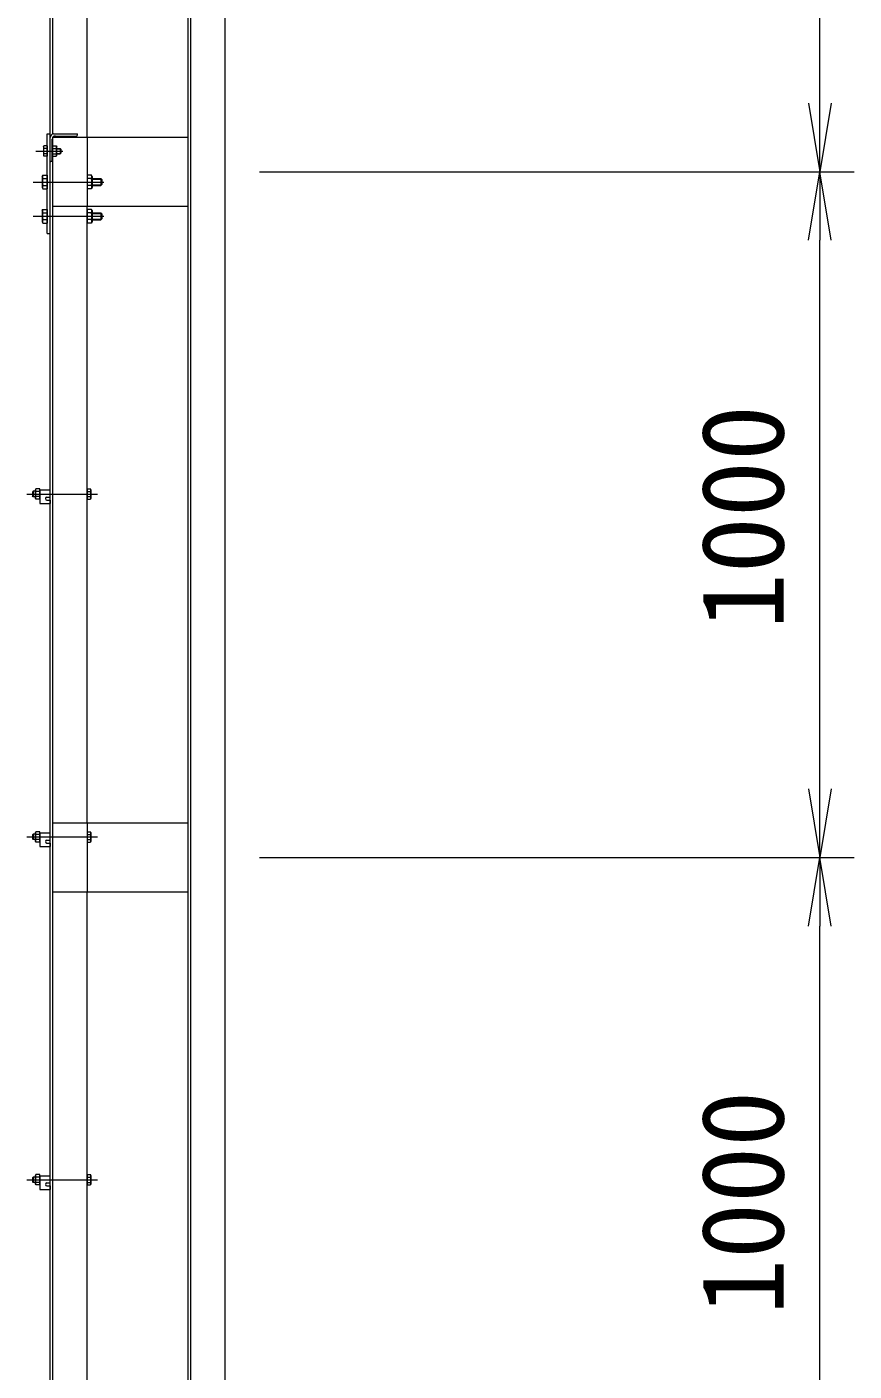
# Model space of a CAD drawing. Units: millimetres, scale not verified. Extents: x -10500 to 10500, y -7425 to 7425.
# Drawn here: x -1417 to -211, y -2597 to -637 of the extents above; entities that cross this region are included whole.
import ezdxf
from ezdxf.enums import TextEntityAlignment as Align

# ---------------------------------------------------------------- set-up
doc = ezdxf.new("R2010")
doc.units = ezdxf.units.MM
doc.header["$LTSCALE"] = 50
doc.linetypes.add('DASHED', pattern=[7.5, 6, -1.5])
doc.linetypes.add('USER1', pattern=[50.8, 31.75, -6.35, 6.35, -6.35])
for name, color, linetype, lineweight in [('0-0_D-STR3', 3, 'Continuous', 13), ('0-1_D-STR1', 1, 'Continuous', 18), ('0-2_D-BMK', 2, 'USER1', 13), ('0-6_D-STR-DIM', 7, 'Continuous', 9), ('0-7_0', 7, 'Continuous', 9)]:
    doc.layers.add(name, color=color, linetype=linetype, lineweight=lineweight)
doc.styles.add('ＭＳ ゴシック', font='')
doc.styles.get('ＭＳ ゴシック').set_extended_font_data('MS Gothic')

# ---------------------------------------------------------------- blocks, each defined once
blk = doc.blocks.new('_Open')
at = {"layer": '0-7_0'}
blk.add_line((-50, 8.33), (0, 0), dxfattribs=at)
blk.add_lwpolyline([(-50, -8.33), (0, 0), (-50, 0)], dxfattribs=at)

msp = doc.modelspace()

# ---------------------------------------------------------------- linework, layer by layer
at = {"layer": '0-0_D-STR3'}
for p, q in [((-1387.29, -937.93), (-1387.29, -792.93)), ((-1387.29, -792.93), (-1382.79, -792.93)), ((-1392.59, -811.63), (-1391.9, -810.42)), ((-1392.59, -811.63), (-1392.59, -824.23)), ((-1387.29, -810.42), (-1391.9, -810.42)), ((-1387.29, -814.18), (-1391.9, -814.18)), ((-1387.29, -821.68), (-1391.9, -821.68)), ((-1387.29, -810.42), (-1387.29, -825.44)), ((-1379.79, -810.42), (-1374.02, -810.42)), ((-1379.79, -825.44), (-1379.79, -810.42)), ((-1379.79, -814.18), (-1374.02, -814.18)), ((-1379.79, -821.68), (-1374.02, -821.68)), ((-1374.02, -810.42), (-1373.29, -811.68)), ((-1373.29, -824.18), (-1373.29, -811.68)), ((-1373.29, -813.93), (-1368.49, -813.93)), ((-1373.29, -814.68), (-1367.74, -814.68)), ((-1373.29, -821.18), (-1367.74, -821.18)), ((-1373.29, -821.93), (-1368.49, -821.93)), ((-1368.49, -813.93), (-1367.29, -815.13)), ((-1368.49, -813.93), (-1368.49, -821.93)), ((-1368.49, -821.93), (-1367.29, -820.73)), ((-1367.29, -815.13), (-1367.29, -820.73)), ((-1392.59, -824.23), (-1391.9, -825.44)), ((-1387.29, -825.44), (-1391.9, -825.44)), ((-1379.79, -825.44), (-1374.02, -825.44)), ((-1374.02, -825.44), (-1373.29, -824.18)), ((-1394.29, -854.68), (-1393.39, -853.12)), ((-1394.29, -854.68), (-1394.29, -871.18)), ((-1393.39, -853.12), (-1387.29, -853.12)), ((-1393.39, -858.02), (-1387.29, -858.02)), ((-1387.29, -853.12), (-1387.29, -872.75)), ((-1394.29, -871.18), (-1393.39, -872.75)), ((-1393.39, -867.84), (-1387.29, -867.84)), ((-1393.39, -872.75), (-1387.29, -872.75)), ((-1394.29, -904.68), (-1393.39, -903.12)), ((-1394.29, -904.68), (-1394.29, -921.18)), ((-1394.29, -921.18), (-1393.39, -922.75)), ((-1393.39, -903.12), (-1387.29, -903.12)), ((-1393.39, -908.02), (-1387.29, -908.02)), ((-1393.39, -917.84), (-1387.29, -917.84)), ((-1387.29, -903.12), (-1387.29, -922.75)), ((-1393.39, -922.75), (-1387.29, -922.75)), ((-1387.29, -937.93), (-1382.79, -937.93)), ((-1403.57, -1310.42), (-1404.29, -1311.68)), ((-1404.29, -1324.18), (-1404.29, -1311.68)), ((-1397.79, -1310.42), (-1403.57, -1310.42)), ((-1397.79, -1325.44), (-1397.79, -1310.42)), ((-1397.79, -1311.93), (-1382.79, -1311.93)), ((-1397.79, -1311.93), (-1397.79, -1331.93)), ((-1328.79, -1310.42), (-1324.19, -1310.42)), ((-1328.79, -1310.42), (-1328.79, -1325.44)), ((-1323.49, -1311.63), (-1324.19, -1310.42)), ((-1323.49, -1311.63), (-1323.49, -1324.23)), ((-1407.59, -1313.93), (-1408.79, -1315.13)), ((-1408.79, -1315.13), (-1408.79, -1320.73)), ((-1407.59, -1321.93), (-1408.79, -1320.73)), ((-1407.59, -1313.93), (-1407.59, -1321.93)), ((-1404.29, -1313.93), (-1407.59, -1313.93)), ((-1404.29, -1321.93), (-1407.59, -1321.93)), ((-1403.57, -1325.44), (-1404.29, -1324.18)), ((-1397.79, -1314.18), (-1403.57, -1314.18)), ((-1397.79, -1321.68), (-1403.57, -1321.68)), ((-1397.79, -1325.44), (-1403.57, -1325.44)), ((-1397.79, -1331.93), (-1382.79, -1331.93)), ((-1387.54, -1322.43), (-1382.79, -1322.43)), ((-1387.54, -1326.93), (-1382.79, -1326.93)), ((-1382.79, -1326.93), (-1382.79, -1331.93)), ((-1328.79, -1314.18), (-1324.19, -1314.18)), ((-1328.79, -1321.68), (-1324.19, -1321.68)), ((-1328.79, -1325.44), (-1324.19, -1325.44)), ((-1323.49, -1324.23), (-1324.19, -1325.44)), ((-1407.59, -1813.93), (-1408.79, -1815.13)), ((-1408.79, -1815.13), (-1408.79, -1820.73)), ((-1407.59, -1821.93), (-1408.79, -1820.73)), ((-1407.59, -1813.93), (-1407.59, -1821.93)), ((-1404.29, -1813.93), (-1407.59, -1813.93)), ((-1404.29, -1821.93), (-1407.59, -1821.93)), ((-1403.57, -1810.42), (-1404.29, -1811.68)), ((-1404.29, -1824.18), (-1404.29, -1811.68)), ((-1397.79, -1810.42), (-1403.57, -1810.42)), ((-1397.79, -1814.18), (-1403.57, -1814.18)), ((-1397.79, -1821.68), (-1403.57, -1821.68)), ((-1397.79, -1825.44), (-1397.79, -1810.42)), ((-1397.79, -1811.93), (-1382.79, -1811.93)), ((-1397.79, -1811.93), (-1397.79, -1831.93)), ((-1387.54, -1822.43), (-1382.79, -1822.43)), ((-1328.79, -1810.42), (-1324.19, -1810.42)), ((-1328.79, -1810.42), (-1328.79, -1825.44)), ((-1328.79, -1814.18), (-1324.19, -1814.18)), ((-1328.79, -1821.68), (-1324.19, -1821.68)), ((-1323.49, -1811.63), (-1324.19, -1810.42)), ((-1323.49, -1811.63), (-1323.49, -1824.23)), ((-1403.57, -1825.44), (-1404.29, -1824.18)), ((-1397.79, -1825.44), (-1403.57, -1825.44)), ((-1397.79, -1831.93), (-1382.79, -1831.93)), ((-1387.54, -1826.93), (-1382.79, -1826.93)), ((-1382.79, -1826.93), (-1382.79, -1831.93)), ((-1328.79, -1825.44), (-1324.19, -1825.44)), ((-1323.49, -1824.23), (-1324.19, -1825.44)), ((-1403.57, -2310.42), (-1404.29, -2311.68)), ((-1404.29, -2324.18), (-1404.29, -2311.68)), ((-1397.79, -2310.42), (-1403.57, -2310.42)), ((-1397.79, -2325.44), (-1397.79, -2310.42)), ((-1397.79, -2311.93), (-1382.79, -2311.93)), ((-1397.79, -2311.93), (-1397.79, -2331.93)), ((-1328.79, -2310.42), (-1324.19, -2310.42)), ((-1328.79, -2310.42), (-1328.79, -2325.44)), ((-1323.49, -2311.63), (-1324.19, -2310.42)), ((-1323.49, -2311.63), (-1323.49, -2324.23)), ((-1407.59, -2313.93), (-1408.79, -2315.13)), ((-1408.79, -2315.13), (-1408.79, -2320.73)), ((-1407.59, -2321.93), (-1408.79, -2320.73)), ((-1407.59, -2313.93), (-1407.59, -2321.93)), ((-1404.29, -2313.93), (-1407.59, -2313.93)), ((-1404.29, -2321.93), (-1407.59, -2321.93)), ((-1403.57, -2325.44), (-1404.29, -2324.18)), ((-1397.79, -2314.18), (-1403.57, -2314.18)), ((-1397.79, -2321.68), (-1403.57, -2321.68)), ((-1397.79, -2325.44), (-1403.57, -2325.44)), ((-1397.79, -2331.93), (-1382.79, -2331.93)), ((-1387.54, -2322.43), (-1382.79, -2322.43)), ((-1387.54, -2326.93), (-1382.79, -2326.93)), ((-1382.79, -2326.93), (-1382.79, -2331.93)), ((-1328.79, -2314.18), (-1324.19, -2314.18)), ((-1328.79, -2321.68), (-1324.19, -2321.68)), ((-1328.79, -2325.44), (-1324.19, -2325.44)), ((-1323.49, -2324.23), (-1324.19, -2325.44))]:
    msp.add_line(p, q, dxfattribs=at)
at = {"layer": '0-0_D-STR3', "linetype": 'DASHED'}
for p, q in [((-1322.7, -853.12), (-1328.79, -853.12)), ((-1328.79, -853.12), (-1328.79, -872.75)), ((-1322.7, -858.02), (-1328.79, -858.02)), ((-1321.79, -854.68), (-1322.7, -853.12)), ((-1321.79, -854.68), (-1321.79, -871.18)), ((-1321.79, -857.93), (-1308.79, -857.93)), ((-1321.79, -858.83), (-1307.89, -858.83)), ((-1308.79, -857.93), (-1307.29, -859.43)), ((-1307.29, -859.43), (-1307.29, -866.43)), ((-1322.7, -867.84), (-1328.79, -867.84)), ((-1322.7, -872.75), (-1328.79, -872.75)), ((-1321.79, -871.18), (-1322.7, -872.75)), ((-1321.79, -867.03), (-1307.89, -867.03)), ((-1321.79, -867.93), (-1308.79, -867.93)), ((-1322.7, -903.12), (-1328.79, -903.12)), ((-1328.79, -903.12), (-1328.79, -922.75)), ((-1322.7, -908.02), (-1328.79, -908.02)), ((-1322.7, -917.84), (-1328.79, -917.84)), ((-1321.79, -904.68), (-1322.7, -903.12)), ((-1321.79, -921.18), (-1322.7, -922.75)), ((-1321.79, -904.68), (-1321.79, -921.18)), ((-1321.79, -907.93), (-1308.79, -907.93)), ((-1321.79, -908.83), (-1307.89, -908.83)), ((-1321.79, -917.03), (-1307.89, -917.03)), ((-1321.79, -917.93), (-1308.79, -917.93)), ((-1308.79, -907.93), (-1307.29, -909.43)), ((-1307.29, -909.43), (-1307.29, -916.43)), ((-1322.7, -922.75), (-1328.79, -922.75))]:
    msp.add_line(p, q, dxfattribs=at)
for points in [[(-1308.79, -857.93), (-1308.79, -867.93), (-1307.29, -866.43)], [(-1308.79, -907.93), (-1308.79, -917.93), (-1307.29, -916.43)]]:
    msp.add_lwpolyline(points, dxfattribs=at)
at = {"layer": '0-0_D-STR3'}
for centre, radius, start, end in [((-1380.06, -817.93), 12.42, 162.4121, 197.5879), ((-1389.15, -812.3), 3.32, 145.61585, 214.38415), ((-1389.15, -823.56), 3.32, 145.61585, 214.38415), ((-1376.76, -812.3), 3.32, 325.61586, 34.38414), ((-1385.86, -817.93), 12.42, 342.4121, 17.5879), ((-1376.76, -823.56), 3.32, 325.61585, 34.38416), ((-1377.91, -862.93), 16.24, 162.41205, 197.58795), ((-1389.8, -855.57), 4.34, 145.61575, 214.38425), ((-1389.8, -870.29), 4.34, 145.61575, 214.38425), ((-1377.91, -912.93), 16.24, 162.41205, 197.58795), ((-1389.8, -905.57), 4.34, 145.61575, 214.38425), ((-1389.8, -920.29), 4.34, 145.61575, 214.38425), ((-1400.83, -1312.3), 3.32, 145.61586, 214.38414), ((-1326.93, -1312.3), 3.32, 325.61585, 34.38415), ((-1391.73, -1317.93), 12.42, 162.4121, 197.5879), ((-1400.83, -1323.56), 3.32, 145.61584, 214.38415), ((-1387.54, -1324.68), 2.25, 90, 270), ((-1336.03, -1317.93), 12.42, 342.4121, 17.5879), ((-1326.93, -1323.56), 3.32, 325.61585, 34.38415), ((-1400.83, -1812.3), 3.32, 145.61586, 214.38414), ((-1391.73, -1817.93), 12.42, 162.4121, 197.5879), ((-1400.83, -1823.56), 3.32, 145.61584, 214.38415), ((-1387.54, -1824.68), 2.25, 90, 270), ((-1326.93, -1812.3), 3.32, 325.61585, 34.38415), ((-1336.03, -1817.93), 12.42, 342.4121, 17.5879), ((-1326.93, -1823.56), 3.32, 325.61585, 34.38415), ((-1400.83, -2312.3), 3.32, 145.61586, 214.38414), ((-1326.93, -2312.3), 3.32, 325.61585, 34.38415), ((-1391.73, -2317.93), 12.42, 162.4121, 197.5879), ((-1400.83, -2323.56), 3.32, 145.61584, 214.38415), ((-1387.54, -2324.68), 2.25, 90, 270), ((-1336.03, -2317.93), 12.42, 342.4121, 17.5879), ((-1326.93, -2323.56), 3.32, 325.61585, 34.38415)]:
    msp.add_arc(centre, radius, start, end, dxfattribs=at)
at = {"layer": '0-0_D-STR3', "linetype": 'DASHED'}
for centre, radius, start, end in [((-1338.18, -862.93), 16.24, 342.41205, 17.58795), ((-1326.28, -855.57), 4.34, 325.61575, 34.38425), ((-1326.28, -870.29), 4.34, 325.61575, 34.38425), ((-1338.18, -912.93), 16.24, 342.41205, 17.58795), ((-1326.28, -905.57), 4.34, 325.61575, 34.38425), ((-1326.28, -920.29), 4.34, 325.61575, 34.38425)]:
    msp.add_arc(centre, radius, start, end, dxfattribs=at)
at = {"layer": '0-1_D-STR1'}
for p, q in [((-1382.79, -4447.93), (-1382.79, 1207.07)), ((-1378.79, -793.03), (-1378.79, 1207.07)), ((-1127.79, -4447.93), (-1127.79, 1050.44)), ((-1181.79, -4447.93), (-1181.79, 1028.07)), ((-1177.79, -4447.93), (-1177.79, 1029.73)), ((-1328.79, -797.93), (-1328.79, 102.07)), ((-1382.79, -832.93), (-1382.79, -797.93)), ((-1379.79, -830.93), (-1379.79, -800.43)), ((-1378.79, -4447.93), (-1378.79, -797.6)), ((-1181.79, -797.93), (-1378.79, -797.93)), ((-1377.79, -792.93), (-1342.79, -792.93)), ((-1375.29, -795.93), (-1344.79, -795.93)), ((-1342.79, -793.93), (-1342.79, -792.93)), ((-1381.79, -832.93), (-1382.79, -832.93)), ((-1378.79, -897.93), (-1181.79, -897.93)), ((-1328.79, -1797.93), (-1328.79, -897.93)), ((-1181.79, -1797.93), (-1378.79, -1797.93)), ((-1378.79, -1897.93), (-1181.79, -1897.93)), ((-1328.79, -2797.93), (-1328.79, -1897.93))]:
    msp.add_line(p, q, dxfattribs=at)
at = {"layer": '0-1_D-STR1', "linetype": 'DASHED'}
for p, q in [((-1328.79, -797.93), (-1328.79, -897.93)), ((-1328.79, -1797.93), (-1328.79, -1897.93))]:
    msp.add_line(p, q, dxfattribs=at)
at = {"layer": '0-1_D-STR1'}
for centre, radius, start, end in [((-1377.79, -797.93), 5, 90, 180), ((-1375.29, -800.43), 4.5, 90, 180), ((-1344.79, -793.93), 2, 270, 0), ((-1381.79, -830.93), 2, 270, 0)]:
    msp.add_arc(centre, radius, start, end, dxfattribs=at)
at = {"layer": '0-2_D-BMK'}
for p, q in [((-1403.98, -817.93), (-1364.61, -817.93)), ((-1407.7, -862.93), (-1304.7, -862.93)), ((-1407.7, -912.93), (-1304.7, -912.93)), ((-1416.79, -1317.93), (-1313.79, -1317.93)), ((-1416.79, -1817.93), (-1313.79, -1817.93)), ((-1416.79, -2317.93), (-1313.79, -2317.93))]:
    msp.add_line(p, q, dxfattribs=at)
at = {"layer": '0-6_D-STR-DIM'}
for p, q in [((-260.59, -747.93), (-260.59, 52.07)), ((-1077.79, -847.93), (-210.59, -847.93)), ((-1077.79, -847.93), (-210.59, -847.93)), ((-260.59, -1747.93), (-260.59, -947.93)), ((-1077.79, -1847.93), (-210.59, -1847.93)), ((-1077.79, -1847.93), (-210.59, -1847.93)), ((-260.59, -2747.93), (-260.59, -1947.93))]:
    msp.add_line(p, q, dxfattribs=at)

# ---------------------------------------------------------------- block references
at = {"layer": '0-6_D-STR-DIM', "xscale": 2, "yscale": 2}
for p, rotation in [((-260.59, -847.93), 270), ((-260.59, -847.93), 90), ((-260.59, -1847.93), 270), ((-260.59, -1847.93), 90)]:
    msp.add_blockref('_Open', p, dxfattribs=dict(at, rotation=rotation))

# ---------------------------------------------------------------- texts
at = {"layer": '0-6_D-STR-DIM', "style": 'ＭＳ ゴシック'}
for p in [(-277.46, -1515.18), (-277.46, -2515.18)]:
    msp.add_text('1000', height=120.2, rotation=90, dxfattribs=at).set_placement(p, align=Align.BOTTOM_LEFT)

doc.saveas('drawing.dxf')
